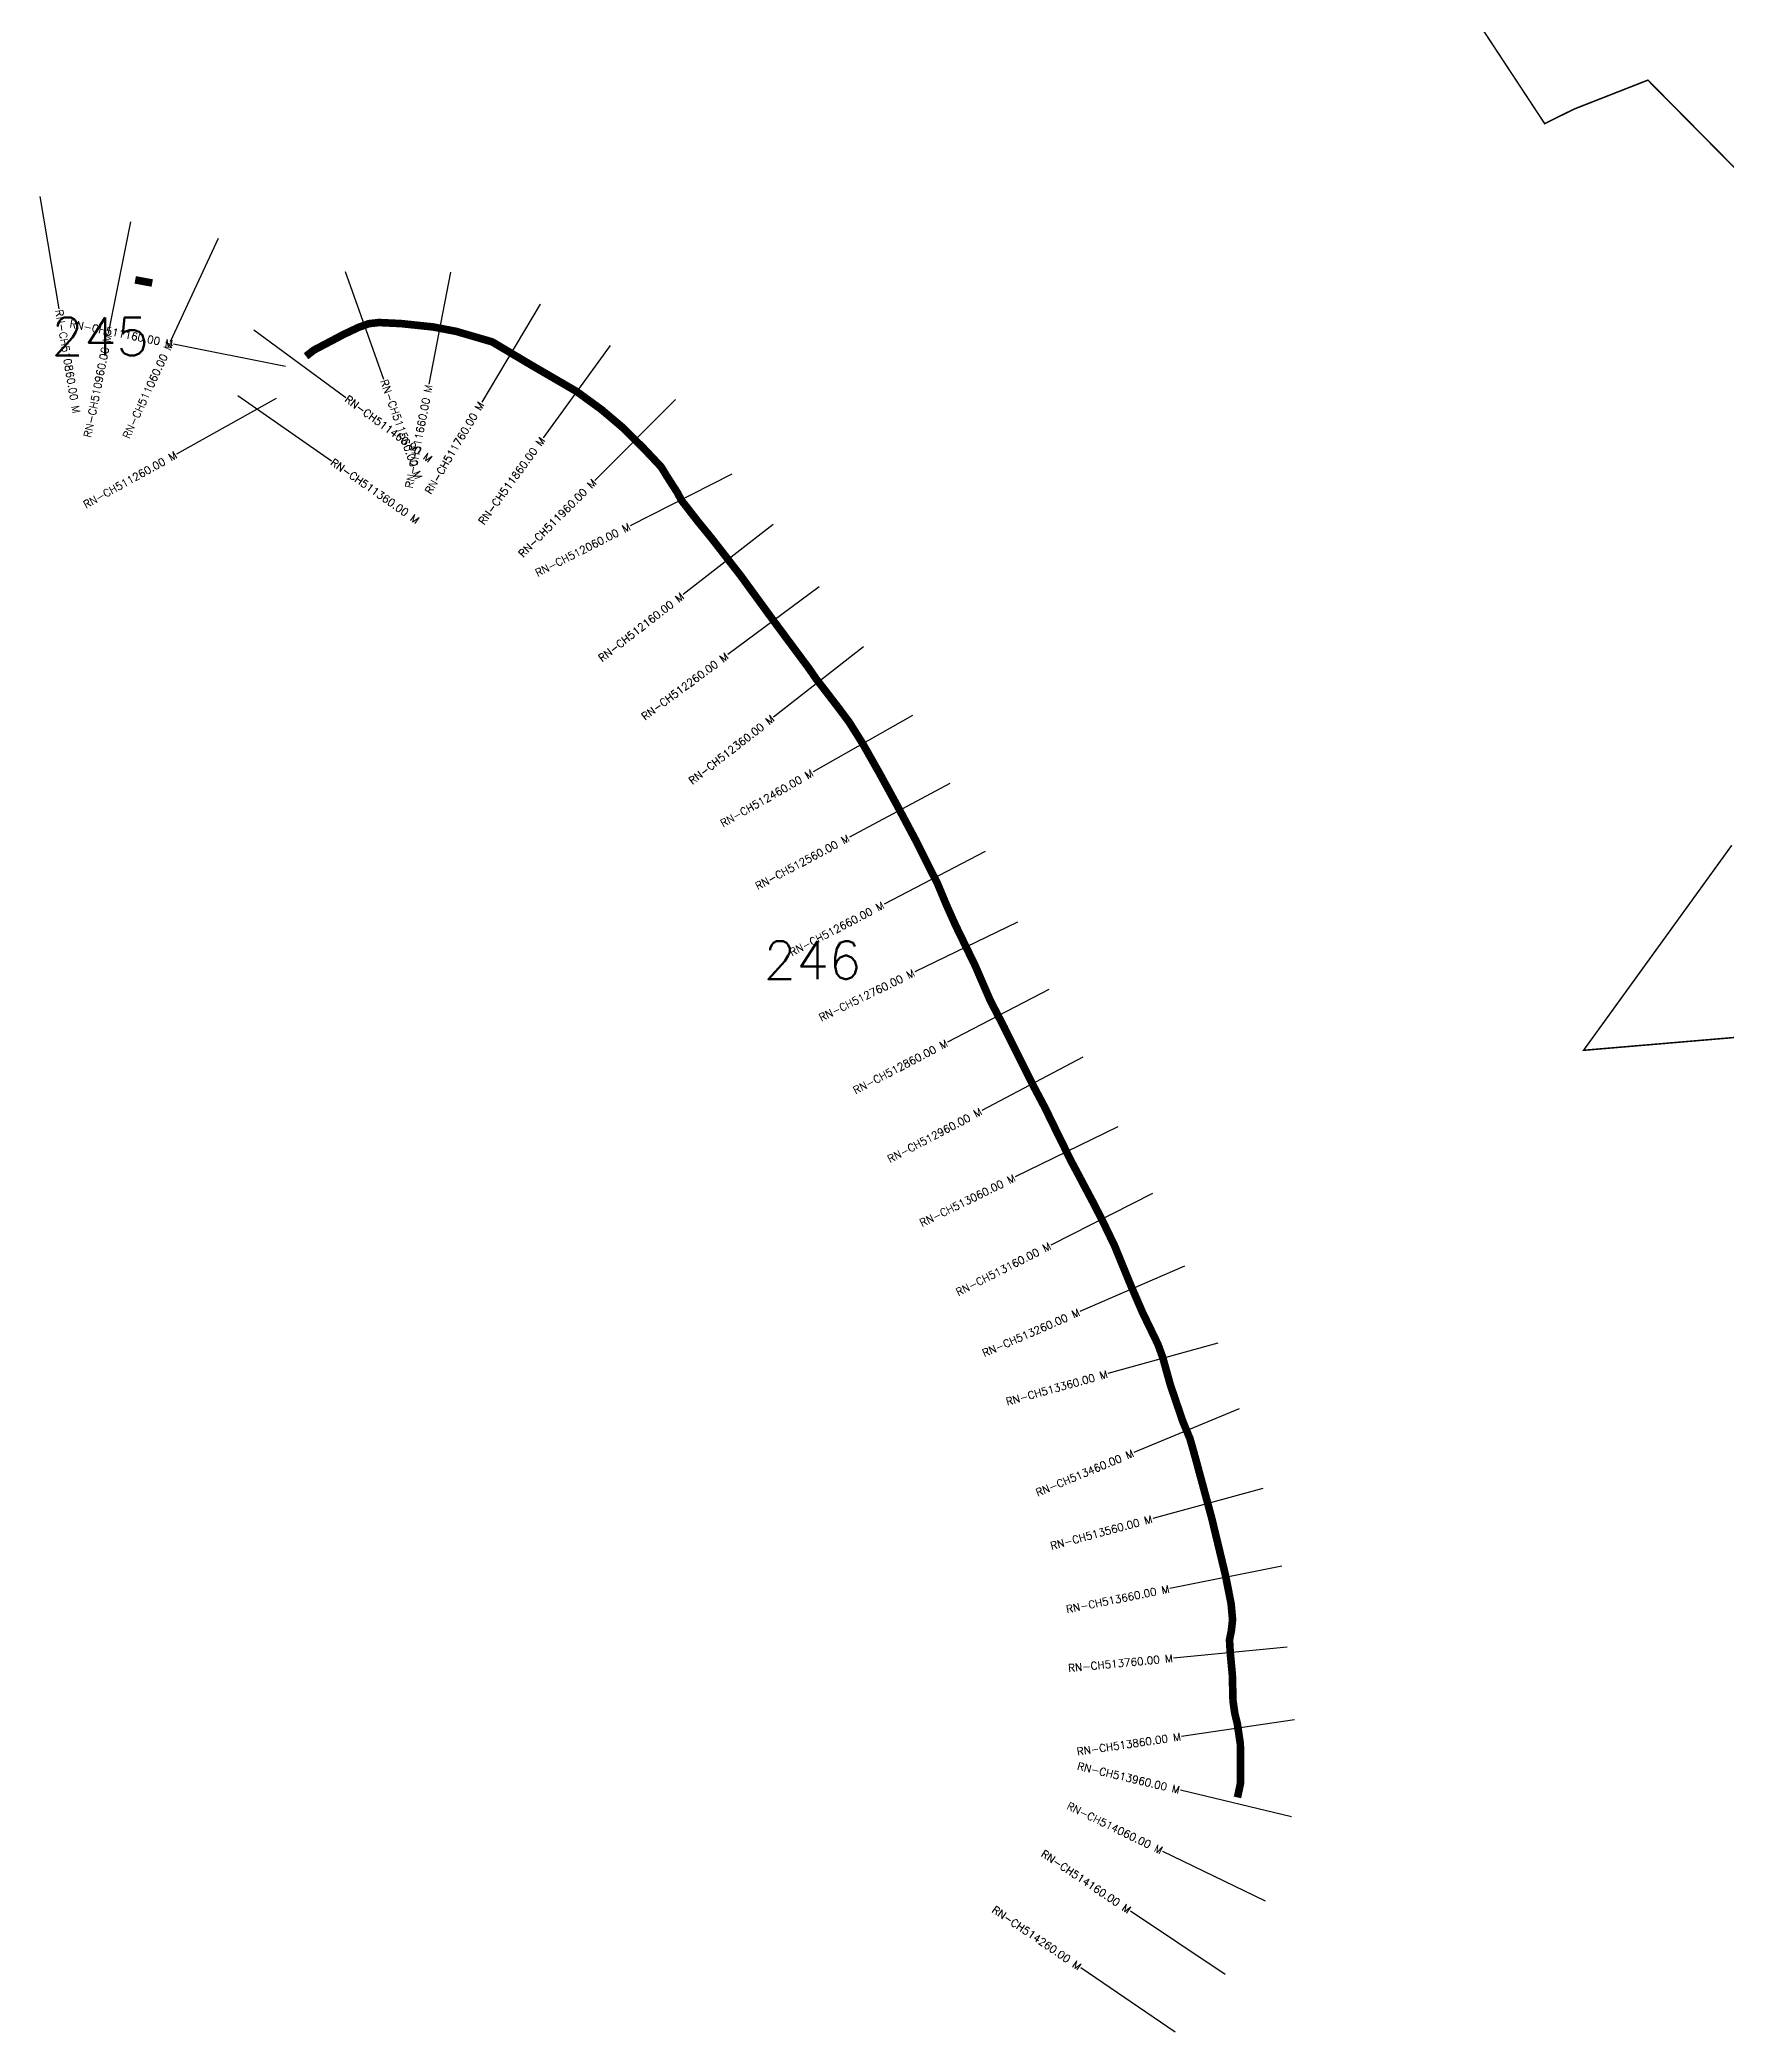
# Model space of a CAD drawing. Header units: metres. Extents: x 314067 to 321950, y 1880778 to 1885956.
# Drawn here: x 315792 to 318009, y 1880780 to 1883399 of the extents above; entities that cross this region are included whole.
import ezdxf
from ezdxf.enums import TextEntityAlignment as Align

# ---------------------------------------------------------------- set-up
doc = ezdxf.new("R2010")
doc.units = ezdxf.units.M
for name, color, linetype in [('ARTIFICIALLY PROTECTED', 4, 'Continuous'), ('CS', 134, 'Continuous'), ('CSMark', 6, 'Continuous')]:
    doc.layers.add(name, color=color, linetype=linetype)
doc.styles.get("Standard").update_dxf_attribs({"font": 'simplex.shx'})

msp = doc.modelspace()

# ---------------------------------------------------------------- linework, layer by layer
at = {"color": 6, "const_width": 2, "flags": 128}
for points in [[(318021.3, 1883229.8), (317906, 1883346.4), (317809.1, 1883308.4), (317770.3, 1883289.2), (317655.3, 1883463.9), (317578.3, 1883522.3), (317124.5, 1883640.9), (316863.6, 1883661.7), (316864.1, 1883739.1), (316825.9, 1883836), (316817.7, 1884087.4), (317006.9, 1884315.1), (317385.2, 1884798.9), (317684.3, 1885184.6)], [(318034.2, 1882088.9), (317912.1, 1882078.5), (317821.4, 1882070.8), (318016.3, 1882340.4)]]:
    msp.add_lwpolyline(points, dxfattribs=at)
at = {"layer": 'ARTIFICIALLY PROTECTED', "const_width": 10, "flags": 128}
for points in [[(315917.4, 1883083.8), (315939.8, 1883079.6)], [(316142, 1882983.4), (316152.4, 1882991.5), (316191.3, 1883012), (316210.9, 1883021.3), (316224.6, 1883026.2), (316237.9, 1883027.7), (316267, 1883026.3), (316308.8, 1883021.9), (316339.2, 1883016.1), (316386.6, 1883002.3), (316438.1, 1882971.7), (316497.6, 1882937.1), (316530.4, 1882913.2), (316558.5, 1882889.4), (316585.8, 1882862.3), (316608.8, 1882837.9), (316615.6, 1882826.7), (316621.3, 1882817.8), (316630.3, 1882803.9), (316635.2, 1882794.3), (316657.9, 1882765.1), (316673.6, 1882746), (316713.3, 1882694.9), (316756.2, 1882636.1), (316803.1, 1882572.9), (316812.6, 1882559.1), (316822.5, 1882546.4), (316843, 1882519.7), (316855.7, 1882502.7), (316873.8, 1882474), (316895.4, 1882435.9), (316919.2, 1882392.4), (316945.9, 1882342.3), (316963.9, 1882306.1), (316971.6, 1882291.2), (316983.8, 1882262), (316995.6, 1882235.6), (317021.8, 1882181.7), (317041.4, 1882136.4), (317059.5, 1882101.5), (317096.1, 1882027.9), (317102.6, 1882015.6), (317111.2, 1881999.4), (317117, 1881987.9), (317122.4, 1881976.7), (317147.7, 1881925.2), (317158.9, 1881904.3), (317159.8, 1881902.5), (317178.6, 1881867.1), (317190.8, 1881843), (317205, 1881813.5), (317225.5, 1881763.4), (317241.5, 1881726.4), (317261.8, 1881684.4), (317268.2, 1881666.9), (317278.1, 1881631.2), (317294.6, 1881582.8), (317303.9, 1881560.4), (317310, 1881539), (317332.7, 1881455.3), (317350.5, 1881381.3), (317358.1, 1881343.2), (317360, 1881322.1), (317358.6, 1881309.5), (317358.4, 1881307.7), (317356, 1881295.5), (317356.9, 1881279.3), (317359.7, 1881249.8), (317360.6, 1881215.2), (317362.9, 1881199.2), (317363.6, 1881196.2), (317366.3, 1881185.1), (317370.2, 1881158.8), (317370.5, 1881140.3), (317370.5, 1881107.5), (317367.2, 1881091.9), (317366.4, 1881088.5)]]:
    msp.add_lwpolyline(points, dxfattribs=at)
at = {"layer": 'CS'}
for p, q in [((315792, 1883193.5), (315817.1, 1883045.6)), ((315911.4, 1883160.1), (315881.8, 1883013.1)), ((316026.6, 1883138.2), (315963.5, 1883002.1)), ((316193.6, 1883094.7), (316243.8, 1882953.4)), ((316332, 1883093.8), (316303.6, 1882946.6)), ((316449.8, 1883052), (316373, 1882923.1)), ((316073.2, 1883018.2), (316194.1, 1882929.3)), ((316115, 1882969.8), (315967.9, 1882999.2)), ((316541.8, 1882997.7), (316453.6, 1882876.3)), ((316052.3, 1882931.9), (316175.3, 1882846)), ((316102.9, 1882927.7), (315971.8, 1882854.8)), ((316627.5, 1882926.6), (316521.8, 1882820.2)), ((316701.9, 1882828.5), (316568.2, 1882760.6)), ((316756.1, 1882762), (316637.7, 1882670)), ((316816.7, 1882680.4), (316696.3, 1882591)), ((316874.9, 1882601.2), (316756.5, 1882509)), ((316939.1, 1882510.9), (316808.7, 1882436.9)), ((316988.5, 1882421.7), (316856.2, 1882351.1)), ((317034.8, 1882332.3), (316901.8, 1882262.9)), ((317077.1, 1882239.4), (316942.2, 1882173.8)), ((317118.5, 1882150.7), (316985.4, 1882081.4)), ((317163.1, 1882061.6), (317030.4, 1881991.7)), ((317209, 1881970.4), (317074.4, 1881904.3)), ((317254.8, 1881882.6), (317121, 1881814.7)), ((317297, 1881787), (317159.4, 1881727.3)), ((317340.8, 1881685.9), (317196.2, 1881645.7)), ((317368.8, 1881599.6), (317230.3, 1881542)), ((317399.8, 1881494.5), (317255, 1881455.2)), ((317424.7, 1881392.5), (317277.6, 1881363)), ((317431.6, 1881286), (317282.3, 1881271.7)), ((317441.3, 1881190.5), (317292.9, 1881168.7)), ((317437.4, 1881063.1), (317291.5, 1881097.9)), ((317403.2, 1880952.2), (317268.2, 1881017.6)), ((317350.4, 1880855.6), (317225.7, 1880938.9)), ((317284.5, 1880779.9), (317160.5, 1880864.3))]:
    msp.add_line(p, q, dxfattribs=at)

# ---------------------------------------------------------------- texts
at = {"char_height": 50, "attachment_point": 1}
for s, insert in [('245', (315807, 1883034.4)), ('246', (316743.5, 1882214.3))]:
    msp.add_mtext_dynamic_manual_height_columns(s, width=84.374, gutter_width=1, heights=[74.2], dxfattribs=dict(at, insert=insert))
at = {"layer": 'CSMark'}
for s, rotation, p in [('RN-CH510860.00 M', 279.599, (315817.2, 1883044.6)), ('RN-CH511460.00 M', 323.6881, (316194.9, 1882928.7)), ('RN-CH511560.00 M', 289.553, (316244.1, 1882952.4)), ('RN-CH511360.00 M', 325.0629, (316176.1, 1882845.5))]:
    msp.add_text(s, height=10, rotation=rotation, dxfattribs=at).set_placement(p, align=Align.MIDDLE_LEFT)
for s, rotation, p in [('RN-CH511160.00 M', 348.6827, (315966.9, 1882999.4)), ('RN-CH510960.00 M', 78.6387, (315881.6, 1883012.1)), ('RN-CH511060.00 M', 65.1297, (315963.1, 1883001.2)), ('RN-CH511660.00 M', 79.0719, (316303.4, 1882945.6)), ('RN-CH511760.00 M', 59.2405, (316372.5, 1882922.2)), ('RN-CH511260.00 M', 29.0738, (315971, 1882854.4)), ('RN-CH511860.00 M', 54.0039, (316453, 1882875.5)), ('RN-CH511960.00 M', 45.1777, (316521.1, 1882819.5)), ('RN-CH512060.00 M', 26.9287, (316567.3, 1882760.1)), ('RN-CH512160.00 M', 37.8607, (316636.9, 1882669.4)), ('RN-CH512260.00 M', 36.5802, (316695.5, 1882590.4)), ('RN-CH512360.00 M', 37.9192, (316755.7, 1882508.4)), ('RN-CH512460.00 M', 29.5954, (316807.8, 1882436.4)), ('RN-CH512560.00 M', 28.067, (316855.3, 1882350.7)), ('RN-CH512660.00 M', 27.5444, (316900.9, 1882262.5)), ('RN-CH512760.00 M', 25.9182, (316941.3, 1882173.4)), ('RN-CH512860.00 M', 27.5041, (316984.6, 1882081)), ('RN-CH512960.00 M', 27.775, (317029.5, 1881991.2)), ('RN-CH513060.00 M', 26.1659, (317073.5, 1881903.8)), ('RN-CH513160.00 M', 26.924, (317120.2, 1881814.3)), ('RN-CH513260.00 M', 23.4558, (317158.4, 1881726.9)), ('RN-CH513360.00 M', 15.5462, (317195.3, 1881645.4)), ('RN-CH513460.00 M', 22.59, (317229.4, 1881541.6)), ('RN-CH513560.00 M', 15.1807, (317254, 1881454.9)), ('RN-CH513660.00 M', 11.3436, (317276.7, 1881362.8)), ('RN-CH513760.00 M', 5.4896, (317281.3, 1881271.6)), ('RN-CH513860.00 M', 8.35, (317291.9, 1881168.6)), ('RN-CH513960.00 M', 346.6113, (317290.5, 1881098.1)), ('RN-CH514060.00 M', 334.1485, (317267.3, 1881018.1)), ('RN-CH514160.00 M', 326.2798, (317224.8, 1880939.4)), ('RN-CH514260.00 M', 325.7512, (317159.6, 1880864.8))]:
    msp.add_text(s, height=10, rotation=rotation, dxfattribs=at).set_placement(p, align=Align.MIDDLE_RIGHT)

doc.saveas('drawing.dxf')
